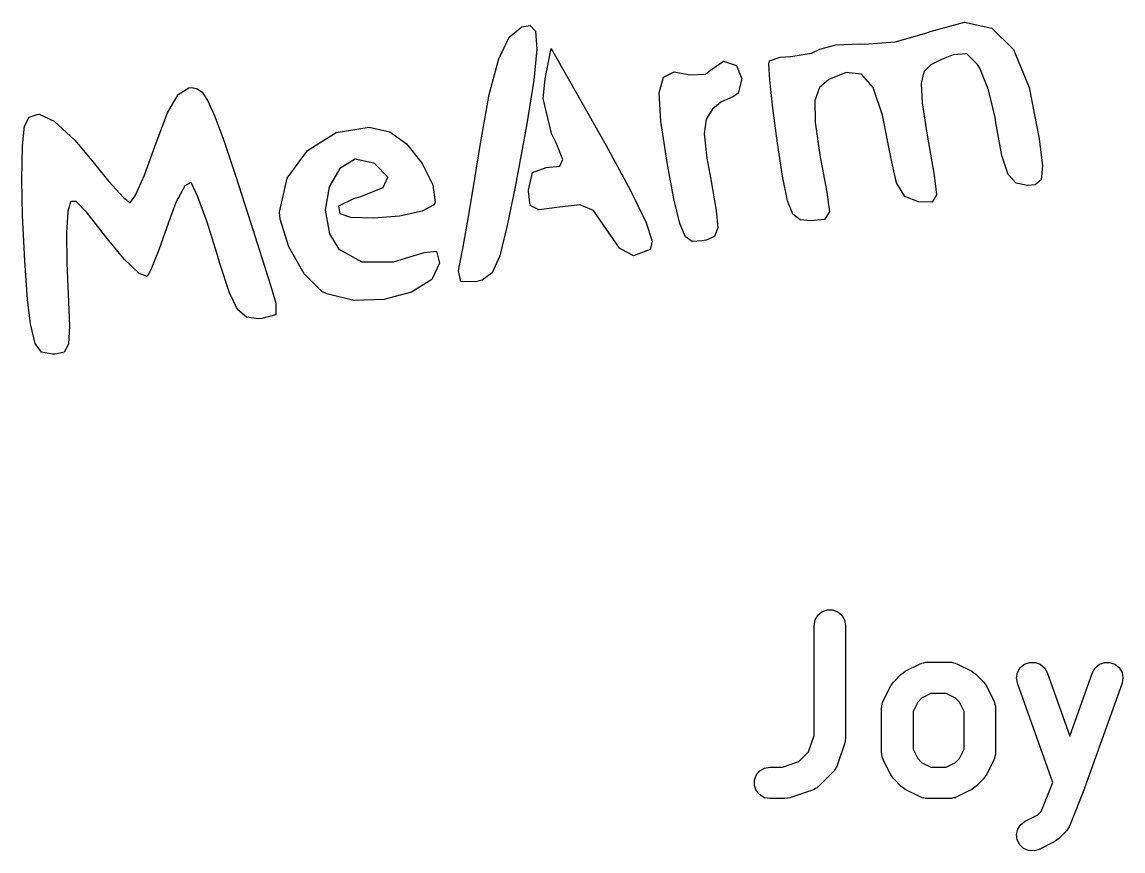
# Model space of a CAD drawing. Extents: x 94.4 to 182.1, y -155.6 to -78.6.
# Drawn here: x 118.17 to 128.66, y -153.36 to -145.46 of the extents above; entities that cross this region are included whole.
import ezdxf

# ---------------------------------------------------------------- set-up
doc = ezdxf.new("R2010")
doc.units = 0
doc.header["$MEASUREMENT"] = 0
doc.layers.add('BLACK', color=7, linetype='CONTINUOUS')

msp = doc.modelspace()

# ---------------------------------------------------------------- linework, layer by layer
at = {"layer": 'BLACK'}
for p, q in [((126.82, -145.554), (127.146, -145.464)), ((127.146, -145.464), (127.409, -145.521)), ((122.809, -145.608), (122.929, -145.51)), ((122.929, -145.51), (123.009, -145.497)), ((123.009, -145.497), (123.059, -145.551)), ((123.059, -145.551), (123.071, -145.721)), ((126.486, -145.652), (126.788, -145.568)), ((126.788, -145.568), (126.82, -145.554)), ((127.409, -145.521), (127.613, -145.727)), ((122.709, -145.815), (122.809, -145.608)), ((125.769, -145.723), (125.922, -145.681)), ((125.922, -145.681), (126.154, -145.672)), ((126.154, -145.672), (126.192, -145.674)), ((126.192, -145.674), (126.486, -145.652)), ((123.071, -145.721), (123.043, -146.018)), ((123.151, -146.005), (123.21, -145.715)), ((123.21, -145.715), (123.732, -146.641)), ((125.288, -145.835), (125.39, -145.8)), ((125.39, -145.8), (125.491, -145.793)), ((125.491, -145.793), (125.688, -145.759)), ((125.688, -145.759), (125.769, -145.723)), ((127.038, -145.776), (126.929, -145.82)), ((127.169, -145.768), (127.038, -145.776)), ((127.272, -145.868), (127.169, -145.768)), ((127.613, -145.727), (127.764, -146.088)), ((122.619, -146.153), (122.709, -145.815)), ((124.727, -145.923), (124.85, -145.837)), ((124.85, -145.837), (124.975, -145.877)), ((124.975, -145.877), (125.025, -146.005)), ((125.284, -145.86), (125.288, -145.835)), ((125.291, -146.017), (125.284, -145.86)), ((126.825, -145.873), (126.76, -145.939)), ((126.929, -145.82), (126.825, -145.873)), ((127.293, -145.902), (127.272, -145.868)), ((127.377, -146.111), (127.293, -145.902)), ((123.043, -146.018), (122.975, -146.452)), ((123.132, -146.192), (123.151, -146.005)), ((124.239, -146.137), (124.28, -145.988)), ((124.28, -145.988), (124.381, -145.94)), ((124.381, -145.94), (124.531, -145.968)), ((124.531, -145.968), (124.679, -145.962)), ((124.679, -145.962), (124.727, -145.923)), ((125.025, -146.005), (124.992, -146.142)), ((125.32, -146.284), (125.291, -146.017)), ((125.855, -146.013), (125.766, -146.088)), ((126.021, -145.946), (125.855, -146.013)), ((126.167, -145.96), (126.021, -145.946)), ((126.277, -146.089), (126.167, -145.96)), ((126.76, -145.939), (126.734, -146.048)), ((119.654, -146.154), (119.756, -146.091)), ((119.756, -146.091), (119.78, -146.089)), ((119.78, -146.089), (119.833, -146.097)), ((119.833, -146.097), (119.883, -146.133)), ((125.766, -146.088), (125.722, -146.213)), ((126.366, -146.352), (126.277, -146.089)), ((126.734, -146.048), (126.744, -146.233)), ((127.438, -146.372), (127.377, -146.111)), ((127.764, -146.088), (127.86, -146.576)), ((119.553, -146.328), (119.654, -146.154)), ((119.883, -146.133), (119.938, -146.216)), ((119.938, -146.216), (120.004, -146.363)), ((122.532, -146.64), (122.619, -146.153)), ((123.212, -146.526), (123.132, -146.192)), ((124.253, -146.407), (124.239, -146.137)), ((124.827, -146.228), (124.747, -146.295)), ((124.946, -146.174), (124.827, -146.228)), ((124.992, -146.142), (124.946, -146.174)), ((125.722, -146.213), (125.723, -146.418)), ((119.437, -146.64), (119.553, -146.328)), ((124.747, -146.295), (124.685, -146.388)), ((125.365, -146.619), (125.32, -146.284)), ((126.744, -146.233), (126.788, -146.524)), ((118.191, -146.457), (118.234, -146.369)), ((118.234, -146.369), (118.312, -146.344)), ((118.312, -146.344), (118.33, -146.343)), ((118.33, -146.343), (118.475, -146.41)), ((118.475, -146.41), (118.671, -146.591)), ((120.004, -146.363), (120.09, -146.594)), ((124.318, -146.821), (124.253, -146.407)), ((124.685, -146.388), (124.667, -146.529)), ((125.723, -146.418), (125.768, -146.732)), ((126.448, -146.767), (126.366, -146.352)), ((127.446, -146.422), (127.438, -146.372)), ((127.503, -146.734), (127.446, -146.422)), ((118.171, -146.644), (118.191, -146.457)), ((120.888, -146.688), (121.161, -146.517)), ((121.161, -146.517), (121.474, -146.467)), ((121.474, -146.467), (121.672, -146.509)), ((121.672, -146.509), (121.831, -146.624)), ((122.975, -146.452), (122.865, -147.033)), ((123.257, -146.615), (123.212, -146.526)), ((124.667, -146.529), (124.693, -146.761)), ((126.788, -146.524), (126.858, -146.922)), ((118.167, -146.966), (118.171, -146.644)), ((118.671, -146.591), (118.817, -146.763)), ((119.335, -146.922), (119.434, -146.65)), ((119.434, -146.65), (119.437, -146.64)), ((120.09, -146.594), (120.202, -146.926)), ((121.831, -146.624), (121.979, -146.812)), ((122.482, -146.954), (122.532, -146.64)), ((123.32, -146.773), (123.257, -146.615)), ((123.732, -146.641), (123.966, -147.069)), ((125.414, -146.932), (125.365, -146.619)), ((127.86, -146.576), (127.889, -146.834)), ((120.695, -146.95), (120.888, -146.688)), ((125.768, -146.732), (125.837, -147.084)), ((127.562, -146.916), (127.503, -146.734)), ((118.817, -146.763), (118.994, -146.982)), ((121.196, -146.86), (121.095, -147.035)), ((121.342, -146.771), (121.196, -146.86)), ((121.518, -146.809), (121.342, -146.771)), ((121.532, -146.818), (121.518, -146.809)), ((121.652, -146.941), (121.532, -146.818)), ((121.979, -146.812), (122.082, -147.016)), ((123.031, -146.899), (123.162, -146.851)), ((123.162, -146.851), (123.291, -146.838)), ((123.291, -146.838), (123.32, -146.773)), ((124.379, -147.148), (124.318, -146.821)), ((124.693, -146.761), (124.729, -146.965)), ((126.499, -146.997), (126.448, -146.767)), ((127.889, -146.834), (127.879, -146.967)), ((119.25, -147.114), (119.335, -146.922)), ((120.202, -146.926), (120.347, -147.379)), ((120.622, -147.275), (120.695, -146.95)), ((121.607, -147.042), (121.652, -146.941)), ((122.422, -147.32), (122.482, -146.954)), ((122.993, -147.067), (123.031, -146.899)), ((124.729, -146.965), (124.781, -147.258)), ((125.462, -147.168), (125.414, -146.932)), ((126.858, -146.922), (126.881, -147.111)), ((127.638, -147), (127.562, -146.916)), ((118.173, -147.306), (118.167, -146.966)), ((118.994, -146.982), (119.133, -147.136)), ((119.718, -147.025), (119.633, -147.184)), ((119.777, -146.992), (119.718, -147.025)), ((119.783, -146.999), (119.777, -146.992)), ((119.843, -147.13), (119.783, -146.999)), ((121.095, -147.035), (121.056, -147.257)), ((121.394, -147.127), (121.607, -147.042)), ((122.082, -147.016), (122.105, -147.179)), ((122.865, -147.033), (122.79, -147.402)), ((122.993, -147.075), (122.993, -147.067)), ((123.966, -147.069), (124.11, -147.369)), ((126.578, -147.127), (126.499, -146.997)), ((127.748, -147.021), (127.638, -147)), ((127.82, -147.015), (127.748, -147.021)), ((127.879, -146.967), (127.82, -147.015)), ((118.631, -147.173), (118.605, -147.263)), ((118.684, -147.174), (118.631, -147.173)), ((118.788, -147.282), (118.684, -147.174)), ((119.133, -147.136), (119.197, -147.186)), ((119.197, -147.186), (119.25, -147.114)), ((119.93, -147.371), (119.843, -147.13)), ((121.186, -147.214), (121.33, -147.144)), ((121.33, -147.144), (121.394, -147.127)), ((123.01, -147.211), (122.993, -147.075)), ((124.434, -147.384), (124.379, -147.148)), ((125.513, -147.296), (125.462, -147.168)), ((125.837, -147.084), (125.862, -147.272)), ((126.71, -147.176), (126.578, -147.127)), ((126.881, -147.111), (126.838, -147.18)), ((118.603, -147.277), (118.592, -147.468)), ((118.605, -147.263), (118.603, -147.277)), ((119.633, -147.184), (119.563, -147.373)), ((120.627, -147.341), (120.622, -147.275)), ((121.056, -147.257), (121.096, -147.483)), ((121.197, -147.291), (121.186, -147.214)), ((121.98, -147.267), (121.764, -147.312)), ((122.094, -147.205), (121.98, -147.267)), ((122.105, -147.179), (122.094, -147.205)), ((123.091, -147.253), (123.01, -147.211)), ((123.288, -147.227), (123.091, -147.253)), ((123.481, -147.205), (123.288, -147.227)), ((123.613, -147.26), (123.481, -147.205)), ((123.733, -147.434), (123.613, -147.26)), ((124.781, -147.258), (124.796, -147.426)), ((125.862, -147.272), (125.813, -147.346)), ((126.838, -147.18), (126.71, -147.176)), ((118.193, -147.74), (118.173, -147.306)), ((118.967, -147.512), (118.788, -147.282)), ((119.563, -147.373), (119.472, -147.633)), ((120.025, -147.677), (119.93, -147.371)), ((120.347, -147.379), (120.534, -147.971)), ((120.708, -147.605), (120.627, -147.341)), ((121.301, -147.326), (121.197, -147.291)), ((121.515, -147.334), (121.301, -147.326)), ((121.764, -147.312), (121.515, -147.334)), ((122.372, -147.606), (122.422, -147.32)), ((124.11, -147.369), (124.17, -147.553)), ((124.488, -147.51), (124.434, -147.384)), ((125.583, -147.349), (125.513, -147.296)), ((125.684, -147.359), (125.583, -147.349)), ((125.813, -147.346), (125.684, -147.359)), ((118.592, -147.468), (118.594, -147.76)), ((121.096, -147.483), (121.186, -147.628)), ((122.79, -147.402), (122.72, -147.691)), ((123.86, -147.62), (123.733, -147.434)), ((124.796, -147.426), (124.766, -147.507)), ((119.141, -147.722), (118.967, -147.512)), ((124.17, -147.553), (124.153, -147.631)), ((124.553, -147.555), (124.488, -147.51)), ((124.644, -147.549), (124.553, -147.555)), ((124.686, -147.541), (124.644, -147.549)), ((124.766, -147.507), (124.686, -147.541)), ((119.472, -147.633), (119.395, -147.824)), ((120.051, -147.764), (120.025, -147.677)), ((120.855, -147.862), (120.708, -147.605)), ((121.186, -147.628), (121.404, -147.749)), ((121.708, -147.749), (121.998, -147.66)), ((121.998, -147.66), (122.116, -147.646)), ((122.116, -147.646), (122.146, -147.76)), ((122.34, -147.769), (122.372, -147.606)), ((122.72, -147.691), (122.648, -147.852)), ((123.993, -147.69), (123.86, -147.62)), ((124.153, -147.631), (123.993, -147.69)), ((118.221, -148.109), (118.193, -147.74)), ((118.594, -147.76), (118.606, -148.056)), ((119.284, -147.859), (119.141, -147.722)), ((120.143, -148.045), (120.051, -147.764)), ((121.404, -147.749), (121.708, -147.749)), ((122.146, -147.76), (122.071, -147.917)), ((122.327, -147.835), (122.34, -147.769)), ((119.359, -147.888), (119.284, -147.859)), ((119.395, -147.824), (119.359, -147.888)), ((121.024, -148.03), (120.855, -147.862)), ((122.349, -147.935), (122.327, -147.835)), ((122.648, -147.852), (122.553, -147.923)), ((120.534, -147.971), (120.587, -148.143)), ((122.071, -147.917), (121.877, -148.037)), ((122.489, -147.938), (122.349, -147.935)), ((122.553, -147.923), (122.489, -147.938)), ((118.249, -148.339), (118.221, -148.109)), ((118.606, -148.056), (118.619, -148.36)), ((120.221, -148.204), (120.143, -148.045)), ((121.071, -148.054), (121.024, -148.03)), ((121.328, -148.117), (121.071, -148.054)), ((121.613, -148.107), (121.328, -148.117)), ((121.877, -148.037), (121.613, -148.107)), ((120.306, -148.275), (120.221, -148.204)), ((120.587, -148.143), (120.584, -148.254)), ((120.42, -148.291), (120.306, -148.275)), ((120.453, -148.29), (120.42, -148.291)), ((120.584, -148.254), (120.453, -148.29)), ((118.291, -148.526), (118.249, -148.339)), ((118.619, -148.36), (118.61, -148.532)), ((118.354, -148.61), (118.291, -148.526)), ((118.61, -148.532), (118.568, -148.609)), ((118.457, -148.629), (118.354, -148.61)), ((118.484, -148.629), (118.457, -148.629)), ((118.568, -148.609), (118.484, -148.629)), ((125.714, -151.213), (125.723, -151.161)), ((125.723, -151.161), (125.75, -151.116)), ((125.75, -151.116), (125.789, -151.083)), ((125.789, -151.083), (125.838, -151.065)), ((125.838, -151.065), (125.89, -151.065)), ((125.89, -151.065), (125.939, -151.083)), ((125.939, -151.083), (125.979, -151.116)), ((125.979, -151.116), (126.005, -151.161)), ((126.005, -151.161), (126.014, -151.213)), ((125.714, -152.26), (125.714, -151.213)), ((126.014, -151.213), (126.014, -152.284)), ((126.583, -151.65), (126.726, -151.578)), ((126.726, -151.578), (126.734, -151.576)), ((126.734, -151.576), (126.742, -151.572)), ((126.742, -151.572), (126.759, -151.569)), ((126.759, -151.569), (126.776, -151.564)), ((126.776, -151.564), (126.784, -151.564)), ((126.784, -151.564), (126.793, -151.563)), ((126.793, -151.563), (127.007, -151.563)), ((127.007, -151.563), (127.016, -151.564)), ((127.016, -151.564), (127.024, -151.564)), ((127.024, -151.564), (127.041, -151.569)), ((127.041, -151.569), (127.059, -151.572)), ((127.059, -151.572), (127.066, -151.576)), ((127.066, -151.576), (127.074, -151.578)), ((127.074, -151.578), (127.217, -151.65)), ((127.719, -151.582), (127.768, -151.565)), ((127.768, -151.565), (127.82, -151.565)), ((127.82, -151.565), (127.869, -151.583)), ((128.432, -151.583), (128.48, -151.565)), ((128.48, -151.565), (128.532, -151.565)), ((128.532, -151.565), (128.581, -151.582)), ((126.473, -151.749), (126.544, -151.678)), ((126.544, -151.678), (126.564, -151.664)), ((126.564, -151.664), (126.583, -151.65)), ((127.217, -151.65), (127.237, -151.664)), ((127.237, -151.664), (127.256, -151.678)), ((127.256, -151.678), (127.328, -151.749)), ((127.643, -151.712), (127.652, -151.66)), ((127.652, -151.66), (127.679, -151.615)), ((127.679, -151.615), (127.719, -151.582)), ((127.869, -151.583), (127.908, -151.617)), ((127.908, -151.617), (127.934, -151.662)), ((127.934, -151.662), (128.15, -152.267)), ((128.15, -152.267), (128.366, -151.662)), ((128.366, -151.662), (128.392, -151.617)), ((128.392, -151.617), (128.432, -151.583)), ((128.581, -151.582), (128.622, -151.615)), ((128.622, -151.615), (128.648, -151.66)), ((128.648, -151.66), (128.657, -151.712)), ((126.373, -151.931), (126.445, -151.788)), ((126.445, -151.788), (126.459, -151.769)), ((126.459, -151.769), (126.473, -151.749)), ((127.328, -151.749), (127.341, -151.769)), ((127.341, -151.769), (127.356, -151.788)), ((127.356, -151.788), (127.427, -151.931)), ((127.652, -151.763), (127.643, -151.712)), ((127.99, -152.71), (127.652, -151.763)), ((128.649, -151.763), (128.291, -152.763)), ((128.657, -151.712), (128.649, -151.763)), ((126.828, -151.863), (126.739, -151.907)), ((126.972, -151.863), (126.828, -151.863)), ((127.061, -151.907), (126.972, -151.863)), ((126.357, -151.998), (126.359, -151.99)), ((126.357, -152.427), (126.357, -151.998)), ((126.358, -151.981), (126.363, -151.964)), ((126.359, -151.99), (126.358, -151.981)), ((126.363, -151.964), (126.366, -151.947)), ((126.366, -151.947), (126.371, -151.939)), ((126.371, -151.939), (126.373, -151.931)), ((126.702, -151.944), (126.657, -152.034)), ((126.739, -151.907), (126.702, -151.944)), ((127.098, -151.944), (127.061, -151.907)), ((127.143, -152.034), (127.098, -151.944)), ((127.427, -151.931), (127.43, -151.939)), ((127.43, -151.939), (127.434, -151.947)), ((127.434, -151.947), (127.437, -151.964)), ((127.437, -151.964), (127.442, -151.981)), ((127.442, -151.981), (127.441, -151.99)), ((127.441, -151.99), (127.443, -151.998)), ((127.443, -151.998), (127.443, -152.427)), ((126.657, -152.034), (126.657, -152.391)), ((127.143, -152.391), (127.143, -152.034)), ((125.662, -152.417), (125.714, -152.26)), ((126.01, -152.308), (126.007, -152.331)), ((126.014, -152.284), (126.01, -152.308)), ((125.569, -152.51), (125.662, -152.417)), ((126.007, -152.331), (125.935, -152.546)), ((126.657, -152.391), (126.702, -152.481)), ((127.098, -152.481), (127.143, -152.391)), ((125.412, -152.563), (125.569, -152.51)), ((126.359, -152.435), (126.357, -152.427)), ((126.358, -152.444), (126.359, -152.435)), ((126.363, -152.461), (126.358, -152.444)), ((126.366, -152.478), (126.363, -152.461)), ((126.371, -152.486), (126.366, -152.478)), ((126.373, -152.494), (126.371, -152.486)), ((126.445, -152.637), (126.373, -152.494)), ((126.702, -152.481), (126.739, -152.518)), ((126.739, -152.518), (126.828, -152.563)), ((126.972, -152.563), (127.061, -152.518)), ((127.061, -152.518), (127.098, -152.481)), ((127.427, -152.494), (127.356, -152.637)), ((127.43, -152.486), (127.427, -152.494)), ((127.434, -152.478), (127.43, -152.486)), ((127.437, -152.461), (127.434, -152.478)), ((127.442, -152.444), (127.437, -152.461)), ((127.443, -152.427), (127.441, -152.435)), ((127.441, -152.435), (127.442, -152.444)), ((125.163, -152.638), (125.197, -152.598)), ((125.197, -152.598), (125.242, -152.572)), ((125.242, -152.572), (125.293, -152.563)), ((125.293, -152.563), (125.412, -152.563)), ((125.899, -152.604), (125.756, -152.747)), ((125.904, -152.597), (125.899, -152.604)), ((125.91, -152.592), (125.904, -152.597)), ((125.919, -152.576), (125.91, -152.592)), ((125.929, -152.562), (125.919, -152.576)), ((125.931, -152.553), (125.929, -152.562)), ((125.935, -152.546), (125.931, -152.553)), ((126.828, -152.563), (126.972, -152.563)), ((125.145, -152.687), (125.163, -152.638)), ((125.145, -152.739), (125.145, -152.687)), ((126.459, -152.656), (126.445, -152.637)), ((126.473, -152.676), (126.459, -152.656)), ((126.544, -152.747), (126.473, -152.676)), ((127.328, -152.676), (127.256, -152.747)), ((127.341, -152.656), (127.328, -152.676)), ((127.356, -152.637), (127.341, -152.656)), ((127.879, -152.985), (127.99, -152.71)), ((125.163, -152.788), (125.145, -152.739)), ((125.197, -152.827), (125.163, -152.788)), ((125.242, -152.854), (125.197, -152.827)), ((125.698, -152.783), (125.483, -152.855)), ((125.705, -152.779), (125.698, -152.783)), ((125.714, -152.777), (125.705, -152.779)), ((125.728, -152.767), (125.714, -152.777)), ((125.743, -152.759), (125.728, -152.767)), ((125.749, -152.752), (125.743, -152.759)), ((125.756, -152.747), (125.749, -152.752)), ((126.564, -152.761), (126.544, -152.747)), ((126.583, -152.775), (126.564, -152.761)), ((126.726, -152.847), (126.583, -152.775)), ((127.143, -152.812), (127.074, -152.847)), ((127.217, -152.775), (127.143, -152.812)), ((127.237, -152.761), (127.217, -152.775)), ((127.256, -152.747), (127.237, -152.761)), ((128.289, -152.768), (128.147, -153.125)), ((128.29, -152.766), (128.289, -152.768)), ((128.291, -152.765), (128.29, -152.766)), ((128.291, -152.763), (128.291, -152.764)), ((128.291, -152.764), (128.291, -152.765)), ((125.293, -152.863), (125.242, -152.854)), ((125.436, -152.863), (125.293, -152.863)), ((125.46, -152.858), (125.436, -152.863)), ((125.483, -152.855), (125.46, -152.858)), ((126.734, -152.849), (126.726, -152.847)), ((126.742, -152.854), (126.734, -152.849)), ((126.759, -152.857), (126.742, -152.854)), ((126.776, -152.862), (126.759, -152.857)), ((126.784, -152.861), (126.776, -152.862)), ((126.793, -152.863), (126.784, -152.861)), ((127.007, -152.863), (126.793, -152.863)), ((127.016, -152.861), (127.007, -152.863)), ((127.024, -152.862), (127.016, -152.861)), ((127.041, -152.857), (127.024, -152.862)), ((127.059, -152.854), (127.041, -152.857)), ((127.066, -152.849), (127.059, -152.854)), ((127.074, -152.847), (127.066, -152.849)), ((127.726, -153.078), (127.847, -153.018)), ((127.847, -153.018), (127.879, -152.985)), ((127.643, -153.204), (127.655, -153.153)), ((127.655, -153.153), (127.684, -153.109)), ((127.684, -153.109), (127.726, -153.078)), ((128.131, -153.151), (128.119, -153.17)), ((128.143, -153.133), (128.131, -153.151)), ((128.144, -153.129), (128.143, -153.133)), ((128.147, -153.125), (128.144, -153.129)), ((127.649, -153.255), (127.643, -153.204)), ((127.673, -153.302), (127.649, -153.255)), ((128.042, -153.247), (128.022, -153.261)), ((128.113, -153.176), (128.042, -153.247)), ((128.116, -153.172), (128.113, -153.176)), ((128.119, -153.17), (128.116, -153.172)), ((127.71, -153.338), (127.673, -153.302)), ((127.758, -153.358), (127.71, -153.338)), ((127.81, -153.362), (127.758, -153.358)), ((127.86, -153.347), (127.81, -153.362)), ((128.003, -153.275), (127.86, -153.347)), ((128.022, -153.261), (128.003, -153.275))]:
    msp.add_line(p, q, dxfattribs=at)

doc.saveas('drawing.dxf')
